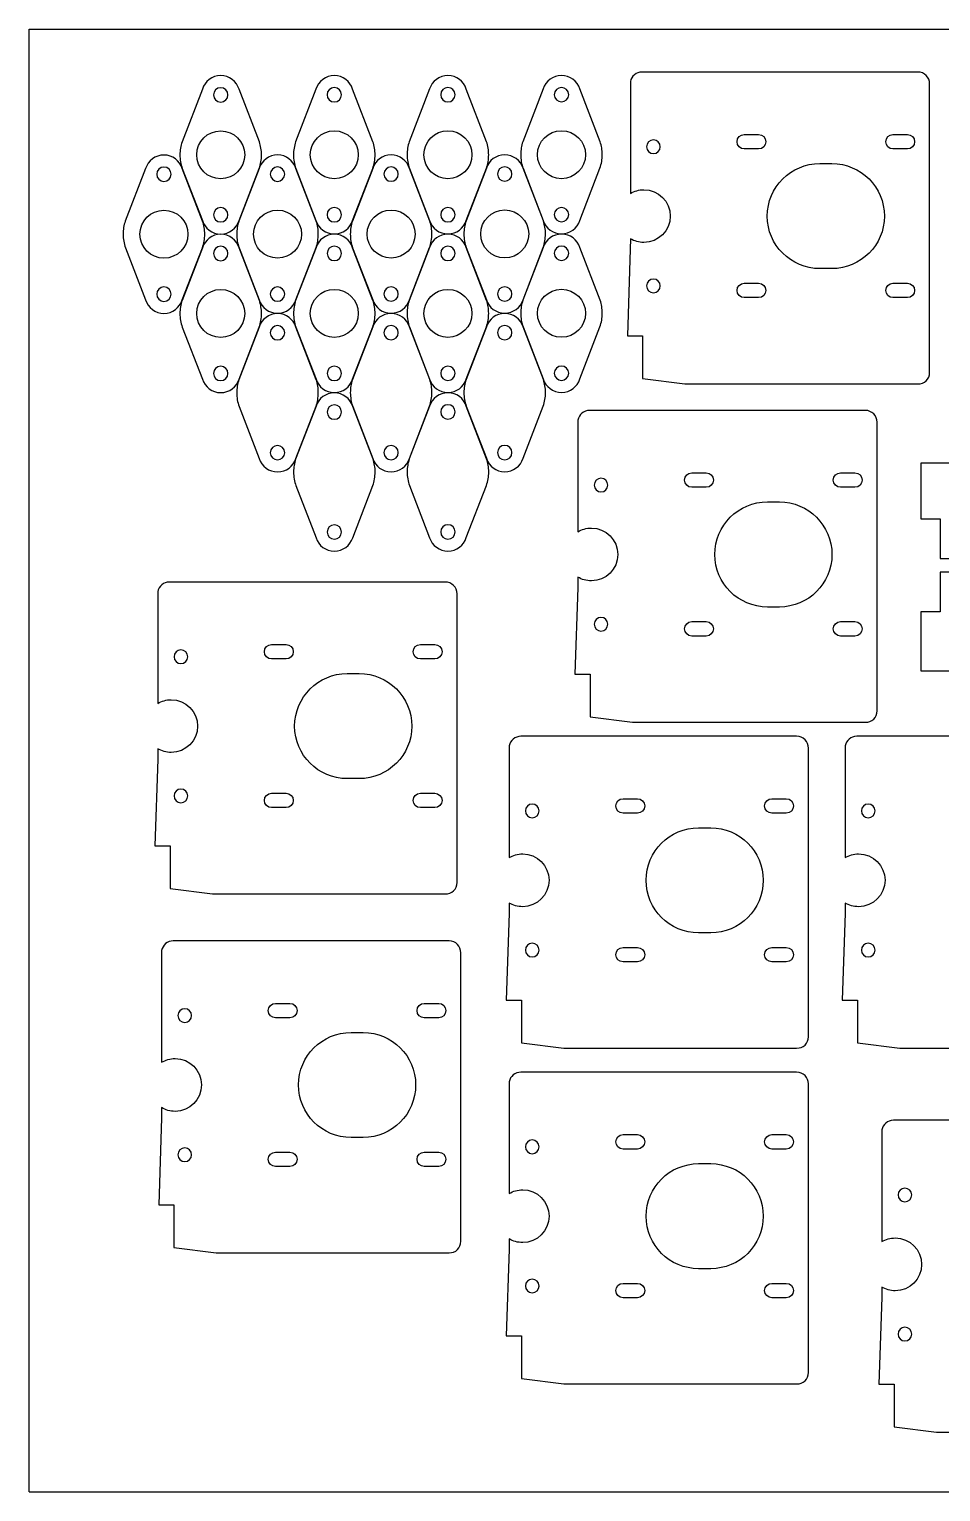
# Model space of a CAD drawing. Header units: millimetres. Extents: x 0 to 610, y -305 to 0.
# Drawn here: x 0 to 189.9, y -304.8 to 0 of the extents above; entities that cross this region are included whole.
import ezdxf

# ---------------------------------------------------------------- set-up
doc = ezdxf.new("R2010")
doc.units = ezdxf.units.MM
doc.layers.add('CUTS', color=1, linetype='Continuous', true_color=0xff0000)
doc.layers.add('laser bed referance', color=3, linetype='Continuous', lineweight=25, true_color=0x00ff00)

msp = doc.modelspace()

# ---------------------------------------------------------------- linework, layer by layer
at = {"layer": 'CUTS', "color": 1, "lineweight": 25, "true_color": 0xff0000}
for p, q in [((187.61, -71.53), (187.61, -11.39)), ((176.68, -142.06), (176.68, -81.91)), ((89.13, -177.82), (89.14, -117.68)), ((162.36, -209.97), (162.37, -149.82)), ((89.94, -252.61), (89.94, -192.47)), ((162.36, -279.97), (162.37, -219.82))]:
    msp.add_line(p, q, dxfattribs=at)
for points in [[(185.14, -8.92), (127.67, -8.92)], [(125.25, -11.57), (125.25, -34.22)], [(36.07, -12.48), (31.83, -23.46), (31.83, -23.46)], [(47.95, -23.46), (43.71, -12.49)], [(59.74, -12.47), (55.5, -23.45), (55.5, -23.45)], [(71.62, -23.45), (67.38, -12.47)], [(83.41, -12.45), (79.17, -23.44), (79.17, -23.44)], [(95.29, -23.44), (91.05, -12.46)], [(107.08, -12.44), (102.84, -23.43), (102.84, -23.43)], [(118.96, -23.43), (114.72, -12.45)], [(148.97, -21.94), (151.98, -21.94), (151.98, -21.94)], [(179.97, -21.94), (182.98, -21.94), (182.98, -21.94)], [(151.98, -24.94), (148.97, -24.94)], [(182.98, -24.94), (179.97, -24.94)], [(24.24, -29.02), (20, -40), (20, -40)], [(36.12, -40), (31.88, -29.02)], [(31.88, -29.02), (36.07, -39.87)], [(47.91, -29), (43.67, -39.99), (43.67, -39.99)], [(43.71, -39.86), (47.91, -29)], [(59.79, -39.99), (55.55, -29.01)], [(55.55, -29.01), (59.74, -39.86)], [(71.58, -28.99), (67.34, -39.97), (67.34, -39.97)], [(67.38, -39.85), (71.58, -28.99)], [(83.46, -39.97), (79.22, -28.99)], [(79.22, -28.99), (83.41, -39.84)], [(95.25, -28.98), (91.01, -39.96), (91.01, -39.96)], [(91.05, -39.84), (95.25, -28.98)], [(107.12, -39.96), (102.88, -28.98)], [(102.88, -28.98), (107.08, -39.83)], [(114.72, -39.83), (118.92, -28.96)], [(164.73, -27.99), (167.23, -27.99), (167.23, -27.99)], [(20.05, -45.56), (24.24, -56.4)], [(36.08, -45.54), (31.84, -56.52), (31.84, -56.52)], [(31.88, -56.4), (36.08, -45.54)], [(47.95, -56.52), (43.72, -45.54)], [(43.72, -45.54), (47.91, -56.39)], [(59.75, -45.52), (55.51, -56.51), (55.51, -56.51)], [(55.55, -56.39), (59.75, -45.52)], [(71.62, -56.51), (67.38, -45.53)], [(67.38, -45.53), (71.58, -56.38)], [(83.41, -45.51), (79.17, -56.5), (79.17, -56.5)], [(79.22, -56.37), (83.41, -45.51)], [(95.29, -56.5), (91.05, -45.52)], [(91.05, -45.52), (95.25, -56.37)], [(107.08, -45.5), (102.84, -56.48), (102.84, -56.48)], [(102.88, -56.36), (107.08, -45.5)], [(118.96, -56.48), (114.72, -45.5)], [(125.25, -43.67), (125.24, -45.81), (124.64, -63.9), (127.81, -63.9), (127.81, -72.8), (136.62, -73.9), (185.14, -73.9)], [(167.23, -49.89), (164.73, -49.89)], [(148.97, -52.94), (151.98, -52.94), (151.98, -52.94)], [(179.97, -52.94), (182.98, -52.94), (182.98, -52.94)], [(151.98, -55.94), (148.97, -55.94)], [(182.98, -55.94), (179.97, -55.94)], [(31.88, -62.08), (36.08, -72.93)], [(47.91, -62.06), (43.67, -73.04)], [(43.72, -72.92), (47.91, -62.06)], [(55.55, -62.07), (59.75, -72.91)], [(59.79, -73.04), (55.55, -62.07)], [(55.56, -62.12), (59.75, -72.97)], [(71.58, -62.05), (67.34, -73.03)], [(67.38, -72.91), (71.58, -62.05)], [(79.22, -62.05), (83.41, -72.9)], [(83.46, -73.03), (79.22, -62.05)], [(79.23, -62.11), (83.42, -72.96)], [(95.25, -62.03), (91.01, -73.02)], [(91.05, -72.9), (95.25, -62.03)], [(102.89, -62.04), (107.08, -72.89)], [(107.13, -73.02), (102.89, -62.04)], [(102.89, -62.09), (107.09, -72.94)], [(114.72, -72.88), (118.92, -62.02)], [(43.72, -78.6), (47.91, -89.45), (47.91, -89.45)], [(59.75, -78.58), (55.51, -89.57)], [(55.55, -89.44), (59.75, -78.58)], [(67.39, -78.59), (71.58, -89.44), (71.58, -89.44)], [(71.63, -89.57), (67.39, -78.59)], [(67.39, -78.64), (71.59, -89.49)], [(83.42, -78.57), (79.18, -89.55)], [(79.22, -89.43), (83.42, -78.57)], [(91.06, -78.57), (95.25, -89.42), (95.25, -89.42)], [(95.3, -89.55), (91.06, -78.57)], [(91.06, -78.63), (95.26, -89.48)], [(102.89, -89.42), (107.09, -78.56)], [(114.32, -82.09), (114.32, -104.74)], [(174.21, -79.44), (116.74, -79.44)], [(200.77, -90.43), (185.78, -90.43), (185.78, -102.03), (189.78, -102.03), (189.78, -110.32), (192.64, -110.32)], [(138.04, -92.46), (141.05, -92.46), (141.05, -92.46)], [(169.04, -92.46), (172.05, -92.46), (172.05, -92.46)], [(55.56, -95.12), (59.75, -105.97), (59.75, -105.97)], [(67.39, -105.97), (71.59, -95.1)], [(79.23, -95.11), (83.42, -105.96), (83.42, -105.96)], [(91.06, -105.95), (95.26, -95.09)], [(141.05, -95.46), (138.04, -95.46)], [(172.05, -95.46), (169.04, -95.46)], [(153.8, -98.51), (156.3, -98.51), (156.3, -98.51)], [(86.67, -115.21), (29.19, -115.21)], [(114.32, -114.19), (114.31, -116.33), (113.71, -134.42), (116.88, -134.42), (116.88, -143.32), (125.69, -144.42), (174.21, -144.42)], [(192.64, -113.13), (189.78, -113.13), (189.78, -121.42), (185.78, -121.42), (185.78, -133.72), (200.77, -133.72)], [(26.77, -117.86), (26.77, -140.51)], [(156.3, -120.41), (153.8, -120.41)], [(138.04, -123.46), (141.05, -123.46), (141.05, -123.46)], [(169.04, -123.46), (172.05, -123.46), (172.05, -123.46)], [(141.05, -126.46), (138.04, -126.46)], [(172.05, -126.46), (169.04, -126.46)], [(50.5, -128.23), (53.51, -128.23), (53.51, -128.23)], [(81.5, -128.23), (84.51, -128.23), (84.51, -128.23)], [(53.51, -131.23), (50.5, -131.23)], [(84.51, -131.23), (81.5, -131.23)], [(66.25, -134.28), (68.75, -134.28), (68.75, -134.28)], [(159.9, -147.35), (102.42, -147.35)], [(229.9, -147.35), (172.42, -147.35)], [(26.77, -149.95), (26.77, -152.1), (26.16, -170.19), (29.33, -170.19), (29.33, -179.09), (38.15, -180.19), (86.66, -180.19)], [(100, -150), (100, -172.65)], [(170, -150), (170, -172.65)], [(68.75, -156.18), (66.25, -156.18)], [(50.5, -159.23), (53.51, -159.23), (53.51, -159.23)], [(81.5, -159.23), (84.51, -159.23), (84.51, -159.23)], [(123.73, -160.37), (126.74, -160.37), (126.74, -160.37)], [(154.73, -160.37), (157.74, -160.37), (157.74, -160.37)], [(53.51, -162.23), (50.5, -162.23)], [(84.51, -162.23), (81.5, -162.23)], [(126.74, -163.37), (123.73, -163.37)], [(157.74, -163.37), (154.73, -163.37)], [(139.48, -166.42), (141.99, -166.42), (141.99, -166.42)], [(100, -182.1), (100, -184.24), (99.39, -202.33), (102.56, -202.33), (102.56, -211.23), (111.38, -212.33), (159.89, -212.33)], [(170, -182.1), (170, -184.24), (169.39, -202.33), (172.56, -202.33), (172.56, -211.23), (181.38, -212.33), (229.89, -212.33)], [(141.99, -188.32), (139.48, -188.32)], [(87.47, -190), (30, -190)], [(123.73, -191.37), (126.74, -191.37), (126.74, -191.37)], [(154.73, -191.37), (157.74, -191.37), (157.74, -191.37)], [(27.58, -192.65), (27.58, -215.29)], [(126.74, -194.37), (123.73, -194.37)], [(157.74, -194.37), (154.73, -194.37)], [(51.3, -203.02), (54.31, -203.02), (54.31, -203.02)], [(82.3, -203.02), (85.31, -203.02), (85.31, -203.02)], [(54.31, -206.02), (51.3, -206.02)], [(85.31, -206.02), (82.3, -206.02)], [(67.06, -209.07), (69.56, -209.07), (69.56, -209.07)], [(159.9, -217.35), (102.42, -217.35)], [(100, -220), (100, -242.65)], [(27.58, -224.74), (27.57, -226.89), (26.97, -244.98), (30.14, -244.98), (30.14, -253.88), (38.95, -254.98), (87.47, -254.98)], [(237.53, -227.39), (180.06, -227.39)], [(69.56, -230.97), (67.06, -230.97)], [(123.73, -230.37), (126.74, -230.37), (126.74, -230.37)], [(154.73, -230.37), (157.74, -230.37), (157.74, -230.37)], [(177.64, -230.03), (177.64, -252.68)], [(51.3, -234.02), (54.31, -234.02), (54.31, -234.02)], [(82.3, -234.02), (85.31, -234.02), (85.31, -234.02)], [(126.74, -233.37), (123.73, -233.37)], [(157.74, -233.37), (154.73, -233.37)], [(54.31, -237.02), (51.3, -237.02)], [(85.31, -237.02), (82.3, -237.02)], [(139.48, -236.42), (141.99, -236.42), (141.99, -236.42)], [(100, -252.1), (100, -254.24), (99.39, -272.33), (102.56, -272.33), (102.56, -281.23), (111.38, -282.33), (159.89, -282.33)], [(141.99, -258.32), (139.48, -258.32)], [(123.73, -261.37), (126.74, -261.37), (126.74, -261.37)], [(154.73, -261.37), (157.74, -261.37), (157.74, -261.37)], [(126.74, -264.37), (123.73, -264.37)], [(157.74, -264.37), (154.73, -264.37)], [(177.64, -262.13), (177.63, -264.28), (177.03, -282.36), (180.2, -282.36), (180.2, -291.27), (189.01, -292.37), (237.53, -292.37)]]:
    msp.add_lwpolyline(points, dxfattribs=at)
for points in [[(127.67, -8.92), (126.47, -8.92), (125.46, -9.78), (125.25, -10.92)], [(187.61, -11.39), (187.61, -10.03), (186.51, -8.92), (185.14, -8.92)], [(39.89, -9.67), (38.1, -9.67), (36.58, -10.85), (36.07, -12.48)], [(39.89, -12.18), (39.06, -12.18), (38.39, -12.85), (38.39, -13.68)], [(43.71, -12.49), (43.2, -10.86), (41.69, -9.67), (39.89, -9.67)], [(41.39, -13.68), (41.39, -12.85), (40.72, -12.18), (39.89, -12.18)], [(63.56, -9.66), (61.77, -9.66), (60.25, -10.84), (59.74, -12.47)], [(63.56, -12.16), (62.73, -12.16), (62.06, -12.83), (62.06, -13.66)], [(67.38, -12.47), (66.87, -10.84), (65.35, -9.66), (63.56, -9.66)], [(65.06, -13.66), (65.06, -12.83), (64.39, -12.16), (63.56, -12.16)], [(87.23, -9.65), (85.44, -9.65), (83.92, -10.83), (83.41, -12.45)], [(87.23, -12.15), (86.4, -12.15), (85.73, -12.82), (85.73, -13.65)], [(91.05, -12.46), (90.54, -10.83), (89.02, -9.65), (87.23, -9.65)], [(88.73, -13.65), (88.73, -12.82), (88.06, -12.15), (87.23, -12.15)], [(110.9, -9.64), (109.1, -9.64), (107.59, -10.82), (107.08, -12.44)], [(110.9, -12.14), (110.07, -12.14), (109.4, -12.81), (109.4, -13.64)], [(114.72, -12.45), (114.21, -10.82), (112.69, -9.64), (110.9, -9.64)], [(112.4, -13.64), (112.4, -12.81), (111.73, -12.14), (110.9, -12.14)], [(125.25, -10.92), (125.27, -11.08), (125.25, -11.23), (125.25, -11.57)], [(38.39, -13.68), (38.39, -14.5), (39.06, -15.18), (39.89, -15.18)], [(39.89, -15.18), (40.72, -15.17), (41.39, -14.5), (41.39, -13.68)], [(62.06, -13.66), (62.06, -14.49), (62.73, -15.16), (63.56, -15.16)], [(63.56, -15.16), (64.39, -15.16), (65.06, -14.49), (65.06, -13.66)], [(85.73, -13.65), (85.73, -14.48), (86.4, -15.15), (87.23, -15.15)], [(87.23, -15.15), (88.06, -15.15), (88.73, -14.48), (88.73, -13.65)], [(109.4, -13.64), (109.4, -14.46), (110.07, -15.14), (110.9, -15.14)], [(110.9, -15.14), (111.73, -15.14), (112.4, -14.46), (112.4, -13.64)], [(34.89, -26.17), (34.89, -23.41), (37.13, -21.18), (39.89, -21.18)], [(39.89, -21.18), (42.65, -21.18), (44.89, -23.41), (44.89, -26.17)], [(58.56, -26.16), (58.56, -23.4), (60.8, -21.16), (63.56, -21.16)], [(63.56, -21.16), (66.32, -21.16), (68.56, -23.4), (68.56, -26.16)], [(82.23, -26.15), (82.23, -23.39), (84.47, -21.15), (87.23, -21.15)], [(87.23, -21.15), (89.99, -21.15), (92.23, -23.39), (92.23, -26.15)], [(105.9, -26.14), (105.9, -23.37), (108.14, -21.14), (110.9, -21.14)], [(110.9, -21.14), (113.66, -21.14), (115.9, -23.37), (115.9, -26.14)], [(31.83, -23.46), (31.55, -24.32), (31.39, -25.23), (31.39, -26.17)], [(48.39, -26.17), (48.39, -25.23), (48.24, -24.32), (47.95, -23.46)], [(55.5, -23.45), (55.21, -24.3), (55.06, -25.21), (55.06, -26.16)], [(72.06, -26.16), (72.06, -25.21), (71.9, -24.3), (71.62, -23.45)], [(79.17, -23.44), (78.88, -24.29), (78.73, -25.2), (78.73, -26.15)], [(95.73, -26.15), (95.73, -25.2), (95.57, -24.29), (95.29, -23.44)], [(102.84, -23.43), (102.55, -24.28), (102.4, -25.19), (102.4, -26.14)], [(119.4, -26.14), (119.4, -25.19), (119.24, -24.28), (118.96, -23.43)], [(130.06, -23.06), (129.28, -23.06), (128.64, -23.7), (128.64, -24.48)], [(131.49, -24.48), (131.49, -23.7), (130.85, -23.06), (130.06, -23.06)], [(147.47, -23.44), (147.47, -22.61), (148.15, -21.94), (148.97, -21.94)], [(148.97, -24.94), (148.15, -24.94), (147.47, -24.27), (147.47, -23.44)], [(151.98, -21.94), (152.81, -21.94), (153.48, -22.61), (153.48, -23.44)], [(153.48, -23.44), (153.48, -24.27), (152.81, -24.94), (151.98, -24.94)], [(178.47, -23.44), (178.47, -22.61), (179.15, -21.94), (179.97, -21.94)], [(179.97, -24.94), (179.15, -24.94), (178.47, -24.27), (178.47, -23.44)], [(182.98, -21.94), (183.81, -21.94), (184.48, -22.61), (184.48, -23.44)], [(184.48, -23.44), (184.48, -24.27), (183.81, -24.94), (182.98, -24.94)], [(28.06, -26.21), (26.27, -26.21), (24.75, -27.39), (24.24, -29.02)], [(31.88, -29.02), (31.37, -27.39), (29.85, -26.21), (28.06, -26.21)], [(31.39, -26.17), (31.39, -27.17), (31.56, -28.13), (31.88, -29.02)], [(39.89, -31.17), (37.13, -31.17), (34.89, -28.94), (34.89, -26.17)], [(44.89, -26.17), (44.89, -28.94), (42.65, -31.17), (39.89, -31.17)], [(47.91, -29), (48.22, -28.12), (48.39, -27.17), (48.39, -26.17)], [(51.73, -26.2), (49.93, -26.2), (48.42, -27.38), (47.91, -29)], [(55.55, -29.01), (55.04, -27.38), (53.52, -26.2), (51.73, -26.2)], [(55.06, -26.16), (55.06, -27.16), (55.23, -28.12), (55.55, -29.01)], [(63.56, -31.16), (60.8, -31.16), (58.56, -28.92), (58.56, -26.16)], [(68.56, -26.16), (68.56, -28.92), (66.32, -31.16), (63.56, -31.16)], [(71.58, -28.99), (71.89, -28.1), (72.06, -27.15), (72.06, -26.16)], [(75.4, -26.18), (73.6, -26.18), (72.09, -27.36), (71.58, -28.99)], [(79.22, -28.99), (78.71, -27.37), (77.19, -26.18), (75.4, -26.18)], [(78.73, -26.15), (78.73, -27.15), (78.9, -28.1), (79.22, -28.99)], [(87.23, -31.15), (84.47, -31.15), (82.23, -28.91), (82.23, -26.15)], [(92.23, -26.15), (92.23, -28.91), (89.99, -31.15), (87.23, -31.15)], [(95.25, -28.98), (95.56, -28.09), (95.73, -27.14), (95.73, -26.15)], [(99.06, -26.17), (97.27, -26.17), (95.75, -27.35), (95.25, -28.98)], [(102.88, -28.98), (102.38, -27.35), (100.86, -26.17), (99.06, -26.17)], [(102.4, -26.14), (102.4, -27.13), (102.57, -28.09), (102.88, -28.98)], [(110.9, -31.14), (108.14, -31.14), (105.9, -28.9), (105.9, -26.14)], [(115.9, -26.14), (115.9, -28.9), (113.66, -31.14), (110.9, -31.14)], [(118.92, -28.96), (119.23, -28.08), (119.4, -27.13), (119.4, -26.14)], [(128.64, -24.48), (128.64, -25.27), (129.28, -25.91), (130.06, -25.91)], [(130.06, -25.91), (130.85, -25.91), (131.49, -25.27), (131.49, -24.48)], [(28.06, -28.71), (27.23, -28.71), (26.56, -29.38), (26.56, -30.21)], [(26.56, -30.21), (26.56, -31.04), (27.23, -31.71), (28.06, -31.71)], [(29.56, -30.21), (29.56, -29.38), (28.89, -28.71), (28.06, -28.71)], [(28.06, -31.71), (28.89, -31.71), (29.56, -31.04), (29.56, -30.21)], [(51.73, -28.7), (50.9, -28.7), (50.23, -29.37), (50.23, -30.2)], [(50.23, -30.2), (50.23, -31.03), (50.9, -31.7), (51.73, -31.7)], [(53.23, -30.2), (53.23, -29.37), (52.56, -28.7), (51.73, -28.7)], [(51.73, -31.7), (52.56, -31.7), (53.23, -31.03), (53.23, -30.2)], [(75.4, -28.69), (74.57, -28.69), (73.9, -29.36), (73.9, -30.18)], [(73.9, -30.18), (73.9, -31.01), (74.57, -31.68), (75.4, -31.68)], [(76.9, -30.18), (76.9, -29.36), (76.23, -28.69), (75.4, -28.69)], [(75.4, -31.68), (76.23, -31.68), (76.9, -31.01), (76.9, -30.18)], [(99.07, -28.67), (98.24, -28.67), (97.57, -29.34), (97.57, -30.17)], [(97.57, -30.17), (97.57, -31), (98.24, -31.67), (99.07, -31.67)], [(100.57, -30.17), (100.57, -29.34), (99.89, -28.67), (99.07, -28.67)], [(99.07, -31.67), (99.89, -31.67), (100.57, -31), (100.57, -30.17)], [(153.78, -38.94), (153.78, -32.89), (158.68, -27.99), (164.73, -27.99)], [(167.23, -27.99), (173.28, -27.99), (178.18, -32.89), (178.18, -38.94)], [(125.25, -34.22), (126.07, -33.73), (127.03, -33.44), (128.05, -33.44)], [(128.05, -33.44), (131.09, -33.44), (133.55, -35.9), (133.55, -38.94)], [(23.06, -42.71), (23.06, -39.95), (25.3, -37.71), (28.06, -37.71)], [(28.06, -37.71), (30.82, -37.71), (33.06, -39.95), (33.06, -42.71)], [(39.89, -37.18), (39.06, -37.18), (38.39, -37.85), (38.39, -38.68)], [(38.39, -38.68), (38.39, -39.5), (39.06, -40.17), (39.89, -40.17)], [(41.39, -38.68), (41.39, -37.85), (40.72, -37.18), (39.89, -37.18)], [(39.89, -40.17), (40.72, -40.17), (41.39, -39.5), (41.39, -38.68)], [(46.73, -42.7), (46.73, -39.94), (48.97, -37.7), (51.73, -37.7)], [(51.73, -37.7), (54.49, -37.7), (56.73, -39.94), (56.73, -42.7)], [(63.56, -37.16), (62.73, -37.16), (62.06, -37.83), (62.06, -38.66)], [(62.06, -38.66), (62.06, -39.49), (62.73, -40.16), (63.56, -40.16)], [(65.06, -38.66), (65.06, -37.83), (64.39, -37.16), (63.56, -37.16)], [(63.56, -40.16), (64.39, -40.16), (65.06, -39.49), (65.06, -38.66)], [(70.4, -42.68), (70.4, -39.92), (72.63, -37.68), (75.4, -37.68)], [(75.4, -37.68), (78.16, -37.68), (80.4, -39.92), (80.4, -42.68)], [(87.23, -37.15), (86.4, -37.15), (85.73, -37.82), (85.73, -38.65)], [(85.73, -38.65), (85.73, -39.48), (86.4, -40.15), (87.23, -40.15)], [(88.73, -38.65), (88.73, -37.82), (88.06, -37.15), (87.23, -37.15)], [(87.23, -40.15), (88.06, -40.15), (88.73, -39.48), (88.73, -38.65)], [(94.06, -42.67), (94.06, -39.91), (96.3, -37.67), (99.06, -37.67)], [(99.06, -37.67), (101.83, -37.67), (104.06, -39.91), (104.06, -42.67)], [(110.9, -37.14), (110.07, -37.14), (109.4, -37.81), (109.4, -38.64)], [(109.4, -38.64), (109.4, -39.46), (110.07, -40.14), (110.9, -40.14)], [(112.4, -38.64), (112.4, -37.81), (111.73, -37.14), (110.9, -37.14)], [(110.9, -40.14), (111.73, -40.14), (112.4, -39.46), (112.4, -38.64)], [(133.55, -38.94), (133.55, -41.98), (131.09, -44.44), (128.05, -44.44)], [(164.73, -49.89), (158.68, -49.89), (153.78, -44.99), (153.78, -38.94)], [(178.18, -38.94), (178.18, -44.99), (173.28, -49.89), (167.23, -49.89)], [(20, -40), (19.71, -40.85), (19.56, -41.76), (19.56, -42.71)], [(36.07, -39.87), (36.58, -41.5), (38.1, -42.68), (39.89, -42.68)], [(36.56, -42.71), (36.56, -41.76), (36.4, -40.85), (36.12, -40)], [(39.89, -42.68), (41.69, -42.68), (43.2, -41.49), (43.71, -39.86)], [(43.67, -39.99), (43.38, -40.84), (43.23, -41.75), (43.23, -42.7)], [(59.74, -39.86), (60.25, -41.48), (61.77, -42.66), (63.56, -42.66)], [(60.23, -42.7), (60.23, -41.75), (60.07, -40.84), (59.79, -39.99)], [(63.56, -42.66), (65.35, -42.66), (66.87, -41.48), (67.38, -39.85)], [(67.34, -39.97), (67.05, -40.83), (66.9, -41.74), (66.9, -42.68)], [(83.41, -39.84), (83.92, -41.47), (85.44, -42.65), (87.23, -42.65)], [(83.9, -42.68), (83.9, -41.74), (83.74, -40.83), (83.46, -39.97)], [(87.23, -42.65), (89.02, -42.65), (90.54, -41.47), (91.05, -39.84)], [(91.01, -39.96), (90.72, -40.81), (90.57, -41.72), (90.57, -42.67)], [(90.57, -42.67), (90.57, -43.67), (90.74, -44.63), (91.05, -45.52)], [(99.06, -47.67), (96.3, -47.67), (94.06, -45.43), (94.06, -42.67)], [(104.06, -42.67), (104.06, -45.43), (101.83, -47.67), (99.06, -47.67)], [(107.08, -39.83), (107.59, -41.46), (109.1, -42.64), (110.9, -42.64)], [(107.08, -45.5), (107.4, -44.61), (107.56, -43.66), (107.56, -42.67)], [(107.56, -42.67), (107.56, -41.72), (107.41, -40.81), (107.12, -39.96)], [(110.9, -42.64), (112.69, -42.64), (114.21, -41.45), (114.72, -39.83)], [(19.56, -42.71), (19.56, -43.71), (19.73, -44.67), (20.05, -45.56)], [(28.06, -47.71), (25.3, -47.71), (23.06, -45.47), (23.06, -42.71)], [(33.06, -42.71), (33.06, -45.47), (30.82, -47.71), (28.06, -47.71)], [(36.08, -45.54), (36.39, -44.65), (36.56, -43.7), (36.56, -42.71)], [(39.9, -42.73), (38.1, -42.73), (36.59, -43.91), (36.08, -45.54)], [(39.9, -45.23), (39.07, -45.23), (38.4, -45.9), (38.4, -46.73)], [(43.72, -45.54), (43.21, -43.91), (41.69, -42.73), (39.9, -42.73)], [(41.4, -46.73), (41.4, -45.9), (40.73, -45.23), (39.9, -45.23)], [(43.23, -42.7), (43.23, -43.7), (43.4, -44.65), (43.72, -45.54)], [(51.73, -47.7), (48.97, -47.7), (46.73, -45.46), (46.73, -42.7)], [(56.73, -42.7), (56.73, -45.46), (54.49, -47.7), (51.73, -47.7)], [(59.75, -45.52), (60.06, -44.64), (60.23, -43.69), (60.23, -42.7)], [(63.56, -42.72), (61.77, -42.72), (60.25, -43.9), (59.75, -45.52)], [(63.56, -45.22), (62.74, -45.22), (62.06, -45.89), (62.06, -46.72)], [(67.38, -45.53), (66.88, -43.9), (65.36, -42.72), (63.56, -42.72)], [(65.06, -46.72), (65.06, -45.89), (64.39, -45.22), (63.56, -45.22)], [(66.9, -42.68), (66.9, -43.68), (67.07, -44.64), (67.38, -45.53)], [(75.4, -47.68), (72.63, -47.68), (70.4, -45.45), (70.4, -42.68)], [(80.4, -42.68), (80.4, -45.45), (78.16, -47.68), (75.4, -47.68)], [(83.41, -45.51), (83.73, -44.63), (83.9, -43.68), (83.9, -42.68)], [(87.23, -42.71), (85.44, -42.71), (83.92, -43.89), (83.41, -45.51)], [(87.23, -45.21), (86.41, -45.21), (85.73, -45.88), (85.73, -46.71)], [(91.05, -45.52), (90.55, -43.89), (89.03, -42.71), (87.23, -42.71)], [(88.73, -46.71), (88.73, -45.88), (88.06, -45.21), (87.23, -45.21)], [(110.9, -42.69), (109.11, -42.69), (107.59, -43.87), (107.08, -45.5)], [(110.9, -45.19), (110.07, -45.19), (109.4, -45.87), (109.4, -46.69)], [(114.72, -45.5), (114.22, -43.87), (112.7, -42.69), (110.9, -42.69)], [(112.4, -46.69), (112.4, -45.87), (111.73, -45.19), (110.9, -45.19)], [(128.05, -44.44), (127.03, -44.44), (126.07, -44.15), (125.25, -43.67)], [(38.4, -46.73), (38.4, -47.56), (39.07, -48.23), (39.9, -48.23)], [(39.9, -48.23), (40.72, -48.23), (41.4, -47.56), (41.4, -46.73)], [(62.06, -46.72), (62.06, -47.55), (62.74, -48.22), (63.56, -48.22)], [(63.56, -48.22), (64.39, -48.22), (65.06, -47.55), (65.06, -46.72)], [(85.73, -46.71), (85.73, -47.54), (86.41, -48.21), (87.23, -48.21)], [(87.23, -48.21), (88.06, -48.21), (88.73, -47.54), (88.73, -46.71)], [(109.4, -46.69), (109.4, -47.52), (110.07, -48.19), (110.9, -48.19)], [(110.9, -48.19), (111.73, -48.19), (112.4, -47.52), (112.4, -46.69)], [(28.06, -53.71), (27.23, -53.71), (26.56, -54.38), (26.56, -55.21)], [(29.56, -55.21), (29.56, -54.38), (28.89, -53.71), (28.06, -53.71)], [(34.9, -59.23), (34.9, -56.47), (37.13, -54.23), (39.9, -54.23)], [(39.9, -54.23), (42.66, -54.23), (44.9, -56.47), (44.9, -59.23)], [(51.73, -53.7), (50.9, -53.7), (50.23, -54.37), (50.23, -55.2)], [(53.23, -55.2), (53.23, -54.37), (52.56, -53.7), (51.73, -53.7)], [(58.56, -59.22), (58.56, -56.46), (60.8, -54.22), (63.56, -54.22)], [(63.56, -54.22), (66.33, -54.22), (68.56, -56.46), (68.56, -59.22)], [(75.4, -53.68), (74.57, -53.68), (73.9, -54.36), (73.9, -55.18)], [(76.9, -55.18), (76.9, -54.36), (76.23, -53.68), (75.4, -53.68)], [(82.23, -59.21), (82.23, -56.45), (84.47, -54.21), (87.23, -54.21)], [(87.23, -54.21), (89.99, -54.21), (92.23, -56.45), (92.23, -59.21)], [(99.07, -53.67), (98.24, -53.67), (97.57, -54.34), (97.57, -55.17)], [(100.57, -55.17), (100.57, -54.34), (99.89, -53.67), (99.07, -53.67)], [(105.9, -59.19), (105.9, -56.43), (108.14, -54.19), (110.9, -54.19)], [(110.9, -54.19), (113.66, -54.19), (115.9, -56.43), (115.9, -59.19)], [(130.06, -52.06), (129.28, -52.06), (128.64, -52.7), (128.64, -53.48)], [(128.64, -53.48), (128.64, -54.27), (129.28, -54.91), (130.06, -54.91)], [(131.49, -53.48), (131.49, -52.7), (130.85, -52.06), (130.06, -52.06)], [(130.06, -54.91), (130.85, -54.91), (131.49, -54.27), (131.49, -53.48)], [(147.47, -54.44), (147.47, -53.61), (148.15, -52.94), (148.97, -52.94)], [(148.97, -55.94), (148.15, -55.94), (147.47, -55.27), (147.47, -54.44)], [(151.98, -52.94), (152.81, -52.94), (153.48, -53.61), (153.48, -54.44)], [(153.48, -54.44), (153.48, -55.27), (152.81, -55.94), (151.98, -55.94)], [(178.47, -54.44), (178.47, -53.61), (179.15, -52.94), (179.97, -52.94)], [(179.97, -55.94), (179.15, -55.94), (178.47, -55.27), (178.47, -54.44)], [(182.98, -52.94), (183.81, -52.94), (184.48, -53.61), (184.48, -54.44)], [(184.48, -54.44), (184.48, -55.27), (183.81, -55.94), (182.98, -55.94)], [(24.24, -56.4), (24.75, -58.03), (26.27, -59.21), (28.06, -59.21)], [(26.56, -55.21), (26.56, -56.04), (27.23, -56.71), (28.06, -56.71)], [(28.06, -56.71), (28.89, -56.71), (29.56, -56.04), (29.56, -55.21)], [(28.06, -59.21), (29.85, -59.21), (31.37, -58.03), (31.88, -56.4)], [(31.84, -56.52), (31.55, -57.37), (31.4, -58.29), (31.4, -59.23)], [(47.91, -56.39), (48.42, -58.02), (49.93, -59.2), (51.73, -59.2)], [(48.4, -59.23), (48.4, -58.29), (48.24, -57.37), (47.95, -56.52)], [(50.23, -55.2), (50.23, -56.03), (50.9, -56.7), (51.73, -56.7)], [(51.73, -56.7), (52.56, -56.7), (53.23, -56.03), (53.23, -55.2)], [(51.73, -59.2), (53.52, -59.2), (55.04, -58.02), (55.55, -56.39)], [(55.51, -56.51), (55.22, -57.36), (55.07, -58.27), (55.07, -59.22)], [(71.58, -56.38), (72.09, -58.01), (73.6, -59.18), (75.4, -59.18)], [(72.06, -59.22), (72.06, -58.27), (71.91, -57.36), (71.62, -56.51)], [(73.9, -55.18), (73.9, -56.01), (74.57, -56.68), (75.4, -56.68)], [(75.4, -56.68), (76.23, -56.68), (76.9, -56.01), (76.9, -55.18)], [(75.4, -59.18), (77.19, -59.18), (78.71, -58), (79.22, -56.37)], [(79.17, -56.5), (78.89, -57.35), (78.73, -58.26), (78.73, -59.21)], [(95.25, -56.37), (95.75, -57.99), (97.27, -59.17), (99.06, -59.17)], [(95.73, -59.21), (95.73, -58.26), (95.58, -57.35), (95.29, -56.5)], [(97.57, -55.17), (97.57, -56), (98.24, -56.67), (99.07, -56.67)], [(99.06, -59.17), (100.86, -59.17), (102.38, -57.99), (102.88, -56.36)], [(99.07, -56.67), (99.89, -56.67), (100.57, -56), (100.57, -55.17)], [(102.84, -56.48), (102.56, -57.33), (102.4, -58.25), (102.4, -59.19)], [(119.4, -59.19), (119.4, -58.25), (119.25, -57.33), (118.96, -56.48)], [(31.4, -59.23), (31.4, -60.23), (31.57, -61.19), (31.88, -62.08)], [(39.9, -64.23), (37.13, -64.23), (34.9, -61.99), (34.9, -59.23)], [(44.9, -59.23), (44.9, -61.99), (42.66, -64.23), (39.9, -64.23)], [(47.91, -62.06), (48.23, -61.18), (48.4, -60.22), (48.4, -59.23)], [(51.73, -59.25), (49.94, -59.25), (48.42, -60.43), (47.91, -62.06)], [(55.55, -62.07), (55.05, -60.44), (53.53, -59.25), (51.73, -59.25)], [(55.07, -59.22), (55.07, -60.22), (55.24, -61.18), (55.55, -62.07)], [(63.56, -64.22), (60.8, -64.22), (58.56, -61.98), (58.56, -59.22)], [(68.56, -59.22), (68.56, -61.98), (66.33, -64.22), (63.56, -64.22)], [(71.58, -62.05), (71.9, -61.16), (72.06, -60.21), (72.06, -59.22)], [(75.4, -59.24), (73.61, -59.24), (72.09, -60.42), (71.58, -62.05)], [(79.22, -62.05), (78.71, -60.42), (77.2, -59.24), (75.4, -59.24)], [(78.73, -59.21), (78.73, -60.2), (78.91, -61.16), (79.22, -62.05)], [(87.23, -64.21), (84.47, -64.21), (82.23, -61.97), (82.23, -59.21)], [(92.23, -59.21), (92.23, -61.97), (89.99, -64.21), (87.23, -64.21)], [(95.25, -62.03), (95.56, -61.15), (95.73, -60.2), (95.73, -59.21)], [(99.07, -59.23), (97.28, -59.23), (95.76, -60.41), (95.25, -62.03)], [(102.89, -62.04), (102.38, -60.41), (100.86, -59.23), (99.07, -59.23)], [(102.4, -59.19), (102.4, -60.19), (102.57, -61.15), (102.89, -62.04)], [(110.9, -64.19), (108.14, -64.19), (105.9, -61.95), (105.9, -59.19)], [(115.9, -59.19), (115.9, -61.95), (113.66, -64.19), (110.9, -64.19)], [(118.92, -62.02), (119.23, -61.14), (119.4, -60.18), (119.4, -59.19)], [(51.73, -61.76), (50.91, -61.76), (50.23, -62.43), (50.23, -63.25)], [(50.23, -63.25), (50.23, -64.08), (50.91, -64.75), (51.73, -64.75)], [(53.23, -63.25), (53.23, -62.43), (52.56, -61.76), (51.73, -61.76)], [(51.73, -64.75), (52.56, -64.75), (53.23, -64.08), (53.23, -63.25)], [(75.4, -61.74), (74.57, -61.74), (73.9, -62.41), (73.9, -63.24)], [(73.9, -63.24), (73.9, -64.07), (74.57, -64.74), (75.4, -64.74)], [(76.9, -63.24), (76.9, -62.41), (76.23, -61.74), (75.4, -61.74)], [(75.4, -64.74), (76.23, -64.74), (76.9, -64.07), (76.9, -63.24)], [(99.07, -61.73), (98.24, -61.73), (97.57, -62.4), (97.57, -63.23)], [(97.57, -63.23), (97.57, -64.06), (98.24, -64.73), (99.07, -64.73)], [(100.57, -63.23), (100.57, -62.4), (99.9, -61.73), (99.07, -61.73)], [(99.07, -64.73), (99.9, -64.73), (100.57, -64.06), (100.57, -63.23)], [(36.08, -72.93), (36.59, -74.55), (38.1, -75.73), (39.9, -75.73)], [(39.9, -70.23), (39.07, -70.23), (38.4, -70.9), (38.4, -71.73)], [(38.4, -71.73), (38.4, -72.56), (39.07, -73.23), (39.9, -73.23)], [(41.4, -71.73), (41.4, -70.9), (40.73, -70.23), (39.9, -70.23)], [(39.9, -73.23), (40.72, -73.23), (41.4, -72.56), (41.4, -71.73)], [(39.9, -75.73), (41.69, -75.73), (43.21, -74.55), (43.72, -72.92)], [(43.67, -73.04), (43.39, -73.9), (43.23, -74.81), (43.23, -75.75)], [(59.75, -72.91), (60.25, -74.54), (61.77, -75.72), (63.56, -75.72)], [(60.23, -75.75), (60.23, -74.81), (60.08, -73.9), (59.79, -73.04)], [(63.56, -70.22), (62.74, -70.22), (62.06, -70.89), (62.06, -71.72)], [(62.06, -71.72), (62.06, -72.55), (62.74, -73.22), (63.56, -73.22)], [(65.06, -71.72), (65.06, -70.89), (64.39, -70.22), (63.56, -70.22)], [(63.56, -73.22), (64.39, -73.22), (65.06, -72.55), (65.06, -71.72)], [(63.56, -75.72), (65.36, -75.72), (66.88, -74.54), (67.38, -72.91)], [(67.34, -73.03), (67.06, -73.88), (66.9, -74.79), (66.9, -75.74)], [(83.41, -72.9), (83.92, -74.53), (85.44, -75.71), (87.23, -75.71)], [(83.9, -75.74), (83.9, -74.79), (83.75, -73.88), (83.46, -73.03)], [(87.23, -70.21), (86.41, -70.21), (85.73, -70.88), (85.73, -71.71)], [(85.73, -71.71), (85.73, -72.54), (86.41, -73.21), (87.23, -73.21)], [(88.73, -71.71), (88.73, -70.88), (88.06, -70.21), (87.23, -70.21)], [(87.23, -73.21), (88.06, -73.21), (88.73, -72.53), (88.73, -71.71)], [(87.23, -75.71), (89.03, -75.71), (90.55, -74.52), (91.05, -72.9)], [(91.01, -73.02), (90.72, -73.87), (90.57, -74.78), (90.57, -75.73)], [(107.08, -72.89), (107.59, -74.51), (109.11, -75.69), (110.9, -75.69)], [(107.57, -75.73), (107.57, -74.78), (107.41, -73.87), (107.13, -73.02)], [(110.9, -70.19), (110.07, -70.19), (109.4, -70.87), (109.4, -71.69)], [(109.4, -71.69), (109.4, -72.52), (110.07, -73.19), (110.9, -73.19)], [(112.4, -71.69), (112.4, -70.87), (111.73, -70.19), (110.9, -70.19)], [(110.9, -73.19), (111.73, -73.19), (112.4, -72.52), (112.4, -71.69)], [(110.9, -75.69), (112.7, -75.69), (114.22, -74.51), (114.72, -72.88)], [(185.14, -73.9), (186.5, -74), (187.61, -72.9), (187.61, -71.53)], [(43.23, -75.75), (43.23, -76.75), (43.4, -77.71), (43.72, -78.6)], [(59.75, -78.58), (60.06, -77.7), (60.23, -76.75), (60.23, -75.75)], [(63.57, -75.78), (61.78, -75.78), (60.26, -76.96), (59.75, -78.58)], [(67.39, -78.59), (66.88, -76.96), (65.36, -75.78), (63.57, -75.78)], [(66.9, -75.74), (66.9, -76.74), (67.07, -77.7), (67.39, -78.59)], [(83.42, -78.57), (83.73, -77.68), (83.9, -76.73), (83.9, -75.74)], [(87.24, -75.76), (85.45, -75.76), (83.93, -76.94), (83.42, -78.57)], [(91.06, -78.57), (90.55, -76.94), (89.03, -75.76), (87.24, -75.76)], [(90.57, -75.73), (90.57, -76.73), (90.74, -77.68), (91.06, -78.57)], [(107.09, -78.56), (107.4, -77.67), (107.57, -76.72), (107.57, -75.73)], [(63.57, -78.28), (62.74, -78.28), (62.07, -78.95), (62.07, -79.78)], [(65.07, -79.78), (65.07, -78.95), (64.4, -78.28), (63.57, -78.28)], [(87.24, -78.26), (86.41, -78.26), (85.74, -78.93), (85.74, -79.76)], [(88.74, -79.76), (88.74, -78.93), (88.07, -78.26), (87.24, -78.26)], [(62.07, -79.78), (62.07, -80.6), (62.74, -81.28), (63.57, -81.28)], [(63.57, -81.28), (64.4, -81.28), (65.07, -80.6), (65.07, -79.78)], [(85.74, -79.76), (85.74, -80.59), (86.41, -81.26), (87.24, -81.26)], [(87.24, -81.26), (88.07, -81.26), (88.74, -80.59), (88.74, -79.76)], [(116.74, -79.44), (115.54, -79.44), (114.53, -80.31), (114.32, -81.45)], [(114.32, -81.45), (114.34, -81.6), (114.32, -81.75), (114.32, -82.09)], [(176.68, -81.91), (176.68, -80.55), (175.58, -79.44), (174.21, -79.44)], [(51.73, -86.75), (50.91, -86.75), (50.23, -87.43), (50.23, -88.25)], [(50.23, -88.25), (50.23, -89.08), (50.91, -89.75), (51.73, -89.75)], [(53.23, -88.25), (53.23, -87.43), (52.56, -86.75), (51.73, -86.75)], [(51.73, -89.75), (52.56, -89.75), (53.23, -89.08), (53.23, -88.25)], [(75.4, -86.74), (74.57, -86.74), (73.9, -87.41), (73.9, -88.24)], [(73.9, -88.24), (73.9, -89.07), (74.57, -89.74), (75.4, -89.74)], [(76.9, -88.24), (76.9, -87.41), (76.23, -86.74), (75.4, -86.74)], [(75.4, -89.74), (76.23, -89.74), (76.9, -89.07), (76.9, -88.24)], [(99.07, -86.73), (98.24, -86.73), (97.57, -87.4), (97.57, -88.23)], [(97.57, -88.23), (97.57, -89.06), (98.24, -89.73), (99.07, -89.73)], [(100.57, -88.23), (100.57, -87.4), (99.9, -86.73), (99.07, -86.73)], [(99.07, -89.73), (99.9, -89.73), (100.57, -89.06), (100.57, -88.23)], [(47.91, -89.45), (48.42, -91.08), (49.94, -92.25), (51.73, -92.25)], [(51.73, -92.25), (53.53, -92.25), (55.05, -91.07), (55.55, -89.44)], [(55.51, -89.57), (55.22, -90.42), (55.07, -91.33), (55.07, -92.28)], [(71.58, -89.44), (72.09, -91.06), (73.61, -92.24), (75.4, -92.24)], [(72.07, -92.28), (72.07, -91.33), (71.91, -90.42), (71.63, -89.57)], [(75.4, -92.24), (77.2, -92.24), (78.71, -91.06), (79.22, -89.43)], [(79.18, -89.55), (78.89, -90.4), (78.74, -91.32), (78.74, -92.26)], [(95.25, -89.42), (95.76, -91.05), (97.28, -92.23), (99.07, -92.23)], [(95.74, -92.26), (95.74, -91.32), (95.58, -90.4), (95.3, -89.55)], [(99.07, -92.23), (100.86, -92.23), (102.38, -91.05), (102.89, -89.42)], [(55.07, -92.28), (55.07, -93.27), (55.24, -94.23), (55.56, -95.12)], [(71.59, -95.1), (71.9, -94.22), (72.07, -93.27), (72.07, -92.28)], [(78.74, -92.26), (78.74, -93.26), (78.91, -94.22), (79.23, -95.11)], [(95.26, -95.09), (95.57, -94.21), (95.74, -93.25), (95.74, -92.26)], [(119.13, -93.58), (118.35, -93.58), (117.71, -94.22), (117.71, -95.01)], [(120.56, -95.01), (120.56, -94.22), (119.92, -93.58), (119.13, -93.58)], [(136.54, -93.96), (136.54, -93.13), (137.22, -92.46), (138.04, -92.46)], [(138.04, -95.46), (137.22, -95.46), (136.54, -94.79), (136.54, -93.96)], [(141.05, -92.46), (141.88, -92.46), (142.55, -93.13), (142.55, -93.96)], [(142.55, -93.96), (142.55, -94.79), (141.88, -95.46), (141.05, -95.46)], [(167.54, -93.96), (167.54, -93.13), (168.22, -92.46), (169.04, -92.46)], [(169.04, -95.46), (168.22, -95.46), (167.54, -94.79), (167.54, -93.96)], [(172.05, -92.46), (172.88, -92.46), (173.55, -93.13), (173.55, -93.96)], [(173.55, -93.96), (173.55, -94.79), (172.88, -95.46), (172.05, -95.46)], [(117.71, -95.01), (117.71, -95.79), (118.35, -96.43), (119.13, -96.43)], [(119.13, -96.43), (119.92, -96.43), (120.56, -95.79), (120.56, -95.01)], [(142.85, -109.46), (142.85, -103.41), (147.75, -98.51), (153.8, -98.51)], [(156.3, -98.51), (162.35, -98.51), (167.25, -103.42), (167.25, -109.46)], [(63.57, -103.28), (62.74, -103.28), (62.07, -103.95), (62.07, -104.78)], [(65.07, -104.78), (65.07, -103.95), (64.4, -103.28), (63.57, -103.28)], [(87.24, -103.26), (86.41, -103.26), (85.74, -103.93), (85.74, -104.76)], [(88.74, -104.76), (88.74, -103.93), (88.07, -103.26), (87.24, -103.26)], [(59.75, -105.97), (60.26, -107.6), (61.78, -108.78), (63.57, -108.78)], [(62.07, -104.78), (62.07, -105.6), (62.74, -106.28), (63.57, -106.28)], [(63.57, -106.28), (64.4, -106.28), (65.07, -105.6), (65.07, -104.78)], [(63.57, -108.78), (65.36, -108.78), (66.88, -107.59), (67.39, -105.97)], [(83.42, -105.96), (83.93, -107.58), (85.45, -108.76), (87.24, -108.76)], [(85.74, -104.76), (85.74, -105.59), (86.41, -106.26), (87.24, -106.26)], [(87.24, -106.26), (88.07, -106.26), (88.74, -105.59), (88.74, -104.76)], [(87.24, -108.76), (89.03, -108.76), (90.55, -107.58), (91.06, -105.95)], [(114.32, -104.74), (115.14, -104.25), (116.1, -103.96), (117.12, -103.96)], [(117.12, -103.96), (120.16, -103.96), (122.62, -106.42), (122.62, -109.46)], [(122.62, -109.46), (122.62, -112.5), (120.16, -114.96), (117.12, -114.96)], [(153.8, -120.41), (147.75, -120.41), (142.85, -115.51), (142.85, -109.46)], [(167.25, -109.46), (167.25, -115.51), (162.35, -120.41), (156.3, -120.41)], [(29.19, -115.21), (27.99, -115.21), (26.99, -116.07), (26.77, -117.21)], [(89.14, -117.68), (89.14, -116.32), (88.03, -115.21), (86.67, -115.21)], [(117.12, -114.96), (116.1, -114.96), (115.14, -114.68), (114.32, -114.19)], [(26.77, -117.21), (26.8, -117.37), (26.77, -117.52), (26.77, -117.86)], [(119.13, -122.58), (118.35, -122.58), (117.71, -123.22), (117.71, -124.01)], [(117.71, -124.01), (117.71, -124.79), (118.35, -125.43), (119.13, -125.43)], [(120.56, -124.01), (120.56, -123.22), (119.92, -122.58), (119.13, -122.58)], [(119.13, -125.43), (119.92, -125.43), (120.56, -124.79), (120.56, -124.01)], [(136.54, -124.96), (136.54, -124.13), (137.22, -123.46), (138.04, -123.46)], [(138.04, -126.46), (137.22, -126.46), (136.54, -125.79), (136.54, -124.96)], [(141.05, -123.46), (141.88, -123.46), (142.55, -124.13), (142.55, -124.96)], [(142.55, -124.96), (142.55, -125.79), (141.88, -126.46), (141.05, -126.46)], [(167.54, -124.96), (167.54, -124.13), (168.22, -123.46), (169.04, -123.46)], [(169.04, -126.46), (168.22, -126.46), (167.54, -125.79), (167.54, -124.96)], [(172.05, -123.46), (172.88, -123.46), (173.55, -124.13), (173.55, -124.96)], [(173.55, -124.96), (173.55, -125.79), (172.88, -126.46), (172.05, -126.46)], [(31.59, -129.35), (30.8, -129.35), (30.16, -129.99), (30.16, -130.77)], [(30.16, -130.77), (30.16, -131.56), (30.8, -132.2), (31.59, -132.2)], [(33.01, -130.77), (33.01, -129.99), (32.37, -129.35), (31.59, -129.35)], [(31.59, -132.2), (32.37, -132.2), (33.01, -131.56), (33.01, -130.77)], [(49, -129.73), (49, -128.9), (49.67, -128.23), (50.5, -128.23)], [(50.5, -131.23), (49.67, -131.23), (49, -130.56), (49, -129.73)], [(53.51, -128.23), (54.34, -128.23), (55.01, -128.9), (55.01, -129.73)], [(55.01, -129.73), (55.01, -130.56), (54.34, -131.23), (53.51, -131.23)], [(80, -129.73), (80, -128.9), (80.67, -128.23), (81.5, -128.23)], [(81.5, -131.23), (80.67, -131.23), (80, -130.56), (80, -129.73)], [(84.51, -128.23), (85.33, -128.23), (86.01, -128.9), (86.01, -129.73)], [(86.01, -129.73), (86.01, -130.56), (85.33, -131.23), (84.51, -131.23)], [(55.3, -145.23), (55.3, -139.18), (60.21, -134.28), (66.25, -134.28)], [(68.75, -134.28), (74.8, -134.28), (79.7, -139.18), (79.7, -145.23)], [(26.77, -140.51), (27.59, -140.02), (28.55, -139.73), (29.58, -139.73)], [(29.58, -139.73), (32.61, -139.73), (35.08, -142.19), (35.08, -145.23)], [(174.21, -144.42), (175.57, -144.52), (176.68, -143.42), (176.68, -142.06)], [(35.08, -145.23), (35.08, -148.27), (32.61, -150.73), (29.58, -150.73)], [(66.25, -156.18), (60.21, -156.18), (55.3, -151.28), (55.3, -145.23)], [(79.7, -145.23), (79.7, -151.28), (74.8, -156.18), (68.75, -156.18)], [(102.42, -147.35), (101.22, -147.35), (100.22, -148.22), (100, -149.36)], [(162.37, -149.82), (162.37, -148.46), (161.26, -147.35), (159.9, -147.35)], [(172.42, -147.35), (171.22, -147.35), (170.22, -148.22), (170, -149.36)], [(29.58, -150.73), (28.55, -150.73), (27.59, -150.44), (26.77, -149.95)], [(100, -149.36), (100.03, -149.51), (100, -149.66), (100, -150)], [(170, -149.36), (170.03, -149.51), (170, -149.66), (170, -150)], [(31.59, -158.35), (30.8, -158.35), (30.16, -158.99), (30.16, -159.77)], [(33.01, -159.77), (33.01, -158.99), (32.37, -158.35), (31.59, -158.35)], [(30.16, -159.77), (30.16, -160.56), (30.8, -161.2), (31.59, -161.2)], [(31.59, -161.2), (32.37, -161.2), (33.01, -160.56), (33.01, -159.77)], [(49, -160.73), (49, -159.9), (49.67, -159.23), (50.5, -159.23)], [(50.5, -162.23), (49.67, -162.23), (49, -161.56), (49, -160.73)], [(53.51, -159.23), (54.34, -159.23), (55.01, -159.9), (55.01, -160.73)], [(55.01, -160.73), (55.01, -161.56), (54.34, -162.23), (53.51, -162.23)], [(80, -160.73), (80, -159.9), (80.67, -159.23), (81.5, -159.23)], [(81.5, -162.23), (80.67, -162.23), (80, -161.56), (80, -160.73)], [(84.51, -159.23), (85.33, -159.23), (86.01, -159.9), (86.01, -160.73)], [(86.01, -160.73), (86.01, -161.56), (85.33, -162.23), (84.51, -162.23)], [(104.82, -161.49), (104.03, -161.49), (103.39, -162.13), (103.39, -162.92)], [(106.24, -162.92), (106.24, -162.13), (105.6, -161.49), (104.82, -161.49)], [(122.23, -161.87), (122.23, -161.04), (122.9, -160.37), (123.73, -160.37)], [(126.74, -160.37), (127.57, -160.37), (128.24, -161.04), (128.24, -161.87)], [(153.23, -161.87), (153.23, -161.04), (153.9, -160.37), (154.73, -160.37)], [(157.74, -160.37), (158.57, -160.37), (159.24, -161.04), (159.24, -161.87)], [(174.82, -161.49), (174.03, -161.49), (173.39, -162.13), (173.39, -162.92)], [(176.24, -162.92), (176.24, -162.13), (175.6, -161.49), (174.82, -161.49)], [(103.39, -162.92), (103.39, -163.7), (104.03, -164.34), (104.82, -164.34)], [(104.82, -164.34), (105.6, -164.34), (106.24, -163.7), (106.24, -162.92)], [(123.73, -163.37), (122.9, -163.37), (122.23, -162.7), (122.23, -161.87)], [(128.24, -161.87), (128.24, -162.7), (127.57, -163.37), (126.74, -163.37)], [(154.73, -163.37), (153.9, -163.37), (153.23, -162.7), (153.23, -161.87)], [(159.24, -161.87), (159.24, -162.7), (158.57, -163.37), (157.74, -163.37)], [(173.39, -162.92), (173.39, -163.7), (174.03, -164.34), (174.82, -164.34)], [(174.82, -164.34), (175.6, -164.34), (176.24, -163.7), (176.24, -162.92)], [(128.53, -177.37), (128.53, -171.32), (133.44, -166.42), (139.48, -166.42)], [(141.99, -166.42), (148.03, -166.42), (152.94, -171.33), (152.94, -177.37)], [(100, -172.65), (100.82, -172.16), (101.78, -171.87), (102.81, -171.87)], [(102.81, -171.87), (105.84, -171.87), (108.31, -174.33), (108.31, -177.37)], [(170, -172.65), (170.82, -172.16), (171.78, -171.87), (172.81, -171.87)], [(172.81, -171.87), (175.84, -171.87), (178.31, -174.33), (178.31, -177.37)], [(86.66, -180.19), (88.03, -180.29), (89.13, -179.19), (89.13, -177.82)], [(108.31, -177.37), (108.31, -180.41), (105.84, -182.87), (102.81, -182.87)], [(139.48, -188.32), (133.44, -188.32), (128.53, -183.42), (128.53, -177.37)], [(152.94, -177.37), (152.94, -183.42), (148.03, -188.32), (141.99, -188.32)], [(178.31, -177.37), (178.31, -180.41), (175.84, -182.87), (172.81, -182.87)], [(102.81, -182.87), (101.78, -182.87), (100.82, -182.59), (100, -182.1)], [(172.81, -182.87), (171.78, -182.87), (170.82, -182.59), (170, -182.1)], [(30, -190), (28.8, -190), (27.79, -190.86), (27.58, -192)], [(27.58, -192), (27.6, -192.15), (27.58, -192.31), (27.58, -192.65)], [(89.94, -192.47), (89.94, -191.11), (88.84, -190), (87.47, -190)], [(104.82, -190.49), (104.03, -190.49), (103.39, -191.13), (103.39, -191.92)], [(103.39, -191.92), (103.39, -192.7), (104.03, -193.34), (104.82, -193.34)], [(106.24, -191.92), (106.24, -191.13), (105.6, -190.49), (104.82, -190.49)], [(104.82, -193.34), (105.6, -193.34), (106.24, -192.7), (106.24, -191.92)], [(122.23, -192.87), (122.23, -192.04), (122.9, -191.37), (123.73, -191.37)], [(126.74, -191.37), (127.57, -191.37), (128.24, -192.04), (128.24, -192.87)], [(153.23, -192.87), (153.23, -192.04), (153.9, -191.37), (154.73, -191.37)], [(157.74, -191.37), (158.57, -191.37), (159.24, -192.04), (159.24, -192.87)], [(174.82, -190.49), (174.03, -190.49), (173.39, -191.13), (173.39, -191.92)], [(173.39, -191.92), (173.39, -192.7), (174.03, -193.34), (174.82, -193.34)], [(176.24, -191.92), (176.24, -191.13), (175.6, -190.49), (174.82, -190.49)], [(174.82, -193.34), (175.6, -193.34), (176.24, -192.7), (176.24, -191.92)], [(123.73, -194.37), (122.9, -194.37), (122.23, -193.7), (122.23, -192.87)], [(128.24, -192.87), (128.24, -193.7), (127.57, -194.37), (126.74, -194.37)], [(154.73, -194.37), (153.9, -194.37), (153.23, -193.7), (153.23, -192.87)], [(159.24, -192.87), (159.24, -193.7), (158.57, -194.37), (157.74, -194.37)], [(32.39, -204.14), (31.61, -204.14), (30.97, -204.77), (30.97, -205.56)], [(33.82, -205.56), (33.82, -204.77), (33.18, -204.14), (32.39, -204.14)], [(49.8, -204.52), (49.8, -203.69), (50.48, -203.02), (51.3, -203.02)], [(54.31, -203.02), (55.14, -203.02), (55.81, -203.69), (55.81, -204.52)], [(80.8, -204.52), (80.8, -203.69), (81.48, -203.02), (82.3, -203.02)], [(85.31, -203.02), (86.14, -203.02), (86.81, -203.69), (86.81, -204.52)], [(30.97, -205.56), (30.97, -206.35), (31.61, -206.99), (32.39, -206.99)], [(32.39, -206.99), (33.18, -206.99), (33.82, -206.35), (33.82, -205.56)], [(51.3, -206.02), (50.48, -206.02), (49.8, -205.35), (49.8, -204.52)], [(55.81, -204.52), (55.81, -205.35), (55.14, -206.02), (54.31, -206.02)], [(82.3, -206.02), (81.48, -206.02), (80.8, -205.35), (80.8, -204.52)], [(86.81, -204.52), (86.81, -205.35), (86.14, -206.02), (85.31, -206.02)], [(56.11, -220.02), (56.11, -213.97), (61.01, -209.07), (67.06, -209.07)], [(69.56, -209.07), (75.61, -209.07), (80.51, -213.97), (80.51, -220.02)], [(159.89, -212.33), (161.26, -212.43), (162.36, -211.33), (162.36, -209.97)], [(27.58, -215.29), (28.4, -214.8), (29.36, -214.52), (30.38, -214.52)], [(30.38, -214.52), (33.42, -214.52), (35.88, -216.98), (35.88, -220.02)], [(102.42, -217.35), (101.22, -217.35), (100.22, -218.22), (100, -219.36)], [(100, -219.36), (100.03, -219.51), (100, -219.66), (100, -220)], [(162.37, -219.82), (162.37, -218.46), (161.26, -217.35), (159.9, -217.35)], [(35.88, -220.02), (35.88, -223.06), (33.42, -225.52), (30.38, -225.52)], [(67.06, -230.97), (61.01, -230.97), (56.11, -226.06), (56.11, -220.02)], [(80.51, -220.02), (80.51, -226.07), (75.61, -230.97), (69.56, -230.97)], [(30.38, -225.52), (29.36, -225.52), (28.4, -225.23), (27.58, -224.74)], [(180.06, -227.39), (178.86, -227.39), (177.85, -228.25), (177.64, -229.39)], [(104.82, -231.49), (104.03, -231.49), (103.39, -232.13), (103.39, -232.92)], [(106.24, -232.92), (106.24, -232.13), (105.6, -231.49), (104.82, -231.49)], [(122.23, -231.87), (122.23, -231.04), (122.9, -230.37), (123.73, -230.37)], [(126.74, -230.37), (127.57, -230.37), (128.24, -231.04), (128.24, -231.87)], [(153.23, -231.87), (153.23, -231.04), (153.9, -230.37), (154.73, -230.37)], [(157.74, -230.37), (158.57, -230.37), (159.24, -231.04), (159.24, -231.87)], [(177.64, -229.39), (177.66, -229.54), (177.64, -229.7), (177.64, -230.03)], [(32.39, -233.14), (31.61, -233.14), (30.97, -233.77), (30.97, -234.56)], [(30.97, -234.56), (30.97, -235.35), (31.61, -235.99), (32.39, -235.99)], [(33.82, -234.56), (33.82, -233.77), (33.18, -233.14), (32.39, -233.14)], [(32.39, -235.99), (33.18, -235.99), (33.82, -235.35), (33.82, -234.56)], [(49.8, -235.52), (49.8, -234.69), (50.48, -234.02), (51.3, -234.02)], [(54.31, -234.02), (55.14, -234.02), (55.81, -234.69), (55.81, -235.52)], [(80.8, -235.52), (80.8, -234.69), (81.48, -234.02), (82.3, -234.02)], [(85.31, -234.02), (86.14, -234.02), (86.81, -234.69), (86.81, -235.52)], [(103.39, -232.92), (103.39, -233.7), (104.03, -234.34), (104.82, -234.34)], [(104.82, -234.34), (105.6, -234.34), (106.24, -233.7), (106.24, -232.92)], [(123.73, -233.37), (122.9, -233.37), (122.23, -232.7), (122.23, -231.87)], [(128.24, -231.87), (128.24, -232.7), (127.57, -233.37), (126.74, -233.37)], [(154.73, -233.37), (153.9, -233.37), (153.23, -232.7), (153.23, -231.87)], [(159.24, -231.87), (159.24, -232.7), (158.57, -233.37), (157.74, -233.37)], [(51.3, -237.02), (50.48, -237.02), (49.8, -236.35), (49.8, -235.52)], [(55.81, -235.52), (55.81, -236.35), (55.14, -237.02), (54.31, -237.02)], [(82.3, -237.02), (81.48, -237.02), (80.8, -236.35), (80.8, -235.52)], [(86.81, -235.52), (86.81, -236.35), (86.14, -237.02), (85.31, -237.02)], [(128.53, -247.37), (128.53, -241.32), (133.44, -236.42), (139.48, -236.42)], [(141.99, -236.42), (148.03, -236.42), (152.94, -241.33), (152.94, -247.37)], [(100, -242.65), (100.82, -242.16), (101.78, -241.87), (102.81, -241.87)], [(102.81, -241.87), (105.84, -241.87), (108.31, -244.33), (108.31, -247.37)], [(182.45, -241.53), (181.67, -241.53), (181.03, -242.16), (181.03, -242.95)], [(181.03, -242.95), (181.03, -243.74), (181.67, -244.38), (182.45, -244.38)], [(183.88, -242.95), (183.88, -242.16), (183.24, -241.53), (182.45, -241.53)], [(182.45, -244.38), (183.24, -244.38), (183.88, -243.74), (183.88, -242.95)], [(108.31, -247.37), (108.31, -250.41), (105.84, -252.87), (102.81, -252.87)], [(139.48, -258.32), (133.44, -258.32), (128.53, -253.42), (128.53, -247.37)], [(152.94, -247.37), (152.94, -253.42), (148.03, -258.32), (141.99, -258.32)], [(87.47, -254.98), (88.83, -255.08), (89.94, -253.98), (89.94, -252.61)], [(102.81, -252.87), (101.78, -252.87), (100.82, -252.59), (100, -252.1)], [(177.64, -252.68), (178.46, -252.19), (179.42, -251.91), (180.44, -251.91)], [(180.44, -251.91), (183.48, -251.91), (185.94, -254.37), (185.94, -257.41)], [(185.94, -257.41), (185.94, -260.44), (183.48, -262.91), (180.44, -262.91)], [(104.82, -260.49), (104.03, -260.49), (103.39, -261.13), (103.39, -261.92)], [(103.39, -261.92), (103.39, -262.7), (104.03, -263.34), (104.82, -263.34)], [(106.24, -261.92), (106.24, -261.13), (105.6, -260.49), (104.82, -260.49)], [(104.82, -263.34), (105.6, -263.34), (106.24, -262.7), (106.24, -261.92)], [(122.23, -262.87), (122.23, -262.04), (122.9, -261.37), (123.73, -261.37)], [(126.74, -261.37), (127.57, -261.37), (128.24, -262.04), (128.24, -262.87)], [(153.23, -262.87), (153.23, -262.04), (153.9, -261.37), (154.73, -261.37)], [(157.74, -261.37), (158.57, -261.37), (159.24, -262.04), (159.24, -262.87)], [(123.73, -264.37), (122.9, -264.37), (122.23, -263.7), (122.23, -262.87)], [(128.24, -262.87), (128.24, -263.7), (127.57, -264.37), (126.74, -264.37)], [(154.73, -264.37), (153.9, -264.37), (153.23, -263.7), (153.23, -262.87)], [(159.24, -262.87), (159.24, -263.7), (158.57, -264.37), (157.74, -264.37)], [(180.44, -262.91), (179.42, -262.91), (178.46, -262.62), (177.64, -262.13)], [(182.45, -270.53), (181.67, -270.53), (181.03, -271.16), (181.03, -271.95)], [(183.88, -271.95), (183.88, -271.16), (183.24, -270.53), (182.45, -270.53)], [(181.03, -271.95), (181.03, -272.74), (181.67, -273.38), (182.45, -273.38)], [(182.45, -273.38), (183.24, -273.38), (183.88, -272.74), (183.88, -271.95)], [(159.89, -282.33), (161.26, -282.43), (162.36, -281.33), (162.36, -279.97)]]:
    msp.add_open_spline(points, degree=3, dxfattribs=at)
at = {"layer": 'laser bed referance'}
for p, q in [((0, -304.8), (0, 0)), ((0, 0), (304.8, 0)), ((0, 0), (609.6, 0)), ((0, -304.8), (0, 0)), ((0, -304.8), (304.8, -304.8)), ((0, -304.8), (609.6, -304.8))]:
    msp.add_line(p, q, dxfattribs=at)

doc.saveas('drawing.dxf')
